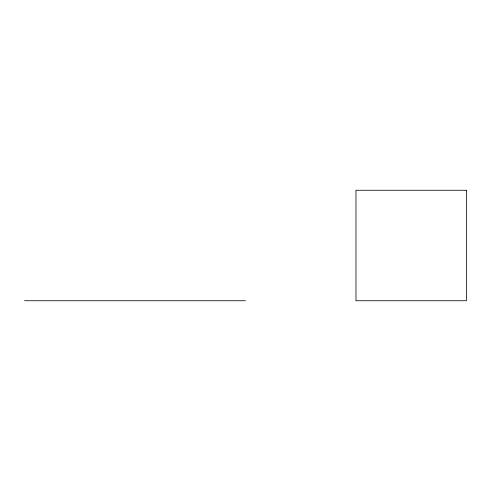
<?xml version="1.0" encoding="UTF-8"?>
<svg xmlns="http://www.w3.org/2000/svg" width="491" height="491" viewBox="0 0 491 491"><rect width="100%" height="100%" fill="white"/><g stroke="black" fill="none" stroke-linecap="round" stroke-linejoin="round"><path stroke-width="0.74" d="M24.55 300.738L245.5 300.738M466.45 190.263L355.975 190.263L355.975 300.738L466.45 300.738L466.45 190.263"/></g></svg>
